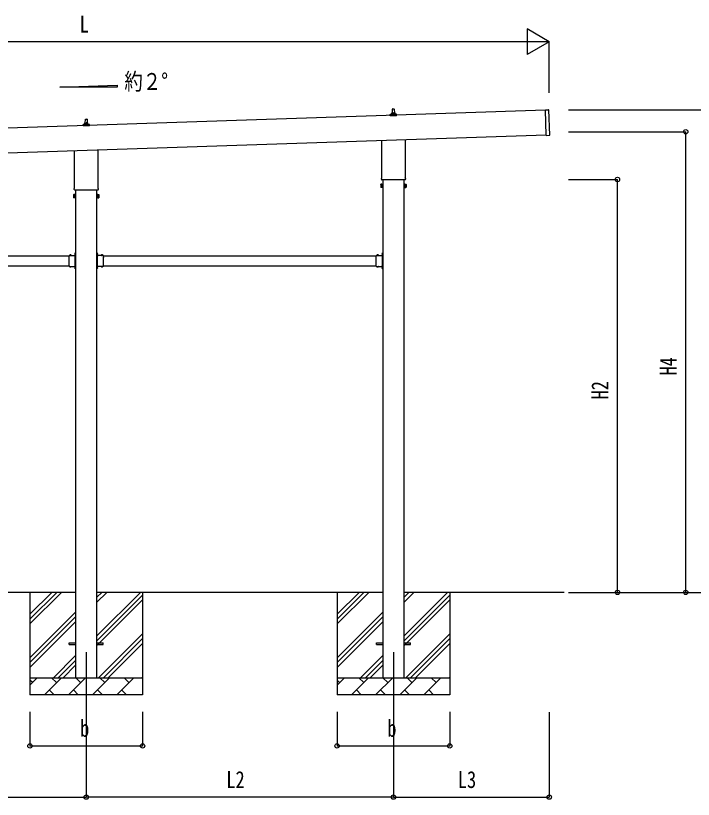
# Model space of a CAD drawing. Units: millimetres, scale not verified. Extents: x -12615 to 12615, y -8910 to 8910.
# Drawn here: x -812 to 3160, y -4977 to -384 of the extents above; entities that cross this region are included whole.
import ezdxf
from ezdxf.enums import TextEntityAlignment as Align

# ---------------------------------------------------------------- set-up
doc = ezdxf.new("R2010")
doc.units = ezdxf.units.MM
doc.header["$LTSCALE"] = 40
for name, color, linetype in [('0-3_YKK_12', 2, 'Continuous'), ('0-4_YKK_13', 4, 'Continuous'), ('0-5_YKK_A1', 4, 'Continuous'), ('0-6_YKK_D', 6, 'Continuous')]:
    doc.layers.add(name, color=color, linetype=linetype)
doc.styles.add('ＭＳ ゴシック', font='')
doc.styles.get('ＭＳ ゴシック').set_extended_font_data('MS Gothic')

msp = doc.modelspace()

# ---------------------------------------------------------------- linework, layer by layer
at = {"layer": '0-3_YKK_12'}
for p, q in [((-397.94, -4114), (-397.94, -4614)), ((1402.06, -4114), (1402.06, -4614))]:
    msp.add_line(p, q, dxfattribs=at)
at = {"layer": '0-4_YKK_13'}
for p, q in [((1383.81, -970.24), (1383.81, -962.53)), ((1384.19, -961.74), (1419.93, -961.74)), ((1384.57, -961.55), (1391.3, -959.92)), ((1391.68, -959.74), (1412.44, -959.74)), ((1392.06, -958.95), (1392.06, -954.74)), ((1393.06, -954.74), (1411.06, -954.74)), ((1396.06, -954.74), (1396.79, -931.21)), ((1397.79, -930.24), (1406.33, -930.24)), ((1407.33, -931.21), (1408.06, -954.74)), ((1412.06, -958.95), (1412.06, -954.74)), ((1419.55, -961.55), (1412.82, -959.92)), ((1420.31, -970.24), (1420.31, -962.53)), ((2292.83, -935.64), (2311.82, -935)), ((2297.83, -1085.55), (2292.83, -935.64)), ((2317.78, -1083.89), (2312.85, -935.97)), ((-403.94, -1014.74), (-403.21, -991.21)), ((-402.21, -990.24), (-393.67, -990.24)), ((-392.67, -991.21), (-391.94, -1014.74)), ((1420.31, -970.24), (1383.81, -970.24)), ((-416.19, -1030.24), (-416.19, -1022.53)), ((-379.69, -1030.24), (-416.19, -1030.24)), ((-415.81, -1021.74), (-380.07, -1021.74)), ((-415.43, -1021.55), (-408.7, -1019.92)), ((-408.32, -1019.74), (-387.56, -1019.74)), ((-407.94, -1018.95), (-407.94, -1014.74)), ((-406.94, -1014.74), (-388.94, -1014.74)), ((-387.94, -1018.95), (-387.94, -1014.74)), ((-380.45, -1021.55), (-387.18, -1019.92)), ((-379.69, -1030.24), (-379.69, -1022.53)), ((2297.83, -1085.55), (2316.82, -1084.92)), ((1333.76, -1334.23), (1333.76, -1114.65)), ((1470.36, -1110.1), (1470.36, -1334.23)), ((-466.24, -1394.23), (-466.24, -1174.65)), ((-329.64, -1170.1), (-329.64, -1394.23)), ((1328.06, -1372.5), (1328.82, -1371.19)), ((1328.06, -1372.5), (1328.06, -1389.5)), ((1335.06, -1376.09), (1328.82, -1376.09)), ((1332.06, -1343), (1332.06, -1337.5)), ((1470, -1346.5), (1334.12, -1346.5)), ((1469.06, -1376.09), (1475.3, -1376.09)), ((1472.06, -1337.5), (1472.06, -1343)), ((1476.06, -1372.5), (1475.3, -1371.19)), ((1476.06, -1372.5), (1476.06, -1389.5)), ((-467.94, -1403), (-467.94, -1397.5)), ((-330, -1406.5), (-465.88, -1406.5)), ((-327.94, -1397.5), (-327.94, -1403)), ((1328.06, -1389.5), (1328.82, -1390.81)), ((1335.06, -1385.91), (1328.82, -1385.91)), ((1335.06, -1390.81), (1328.82, -1390.81)), ((1337.56, -1390.2), (1335.06, -1390.2)), ((1466.56, -1390.2), (1469.06, -1390.2)), ((1469.06, -1385.91), (1475.3, -1385.91)), ((1469.06, -1390.81), (1475.3, -1390.81)), ((1476.06, -1389.5), (1475.3, -1390.81)), ((-471.94, -1432.5), (-471.18, -1431.19)), ((-471.94, -1432.5), (-471.94, -1449.5)), ((-471.94, -1449.5), (-471.18, -1450.81)), ((-464.94, -1436.09), (-471.18, -1436.09)), ((-464.94, -1445.91), (-471.18, -1445.91)), ((-464.94, -1450.81), (-471.18, -1450.81)), ((-462.44, -1450.2), (-464.94, -1450.2)), ((-333.44, -1450.2), (-330.94, -1450.2)), ((-330.94, -1436.09), (-324.7, -1436.09)), ((-330.94, -1445.91), (-324.7, -1445.91)), ((-330.94, -1450.81), (-324.7, -1450.81)), ((-323.94, -1432.5), (-324.7, -1431.19)), ((-323.94, -1449.5), (-324.7, -1450.81)), ((-323.94, -1432.5), (-323.94, -1449.5)), ((-498.44, -1799.29), (-498.44, -1788.9)), ((-498.44, -1788.9), (-462.04, -1788.9)), ((-495.18, -1788.04), (-495.18, -1788.2)), ((-494.48, -1788.9), (-486.41, -1788.9)), ((-491.57, -1788.9), (-492.89, -1786.24)), ((-489.32, -1788.9), (-487.99, -1786.24)), ((-485.71, -1788.04), (-485.71, -1788.2)), ((-466.14, -1781), (-460.44, -1781)), ((-462.44, -1790.5), (-465.44, -1790.5)), ((-462.04, -1779.87), (-464.7, -1778.55)), ((-462.04, -1782.13), (-464.7, -1783.45)), ((-462.9, -1776.27), (-462.74, -1776.27)), ((-462.9, -1785.74), (-462.74, -1785.74)), ((-462.04, -1773.5), (-460.44, -1773.5)), ((-462.04, -1790.46), (-462.04, -1773.5)), ((-462.04, -1776.97), (-462.04, -1785.04)), ((-460.44, -1778), (-462.04, -1778)), ((-462.04, -1779), (-460.44, -1779)), ((-462.04, -1783), (-460.44, -1783)), ((-460.44, -1784), (-462.04, -1784)), ((-333.84, -1773.5), (-335.44, -1773.5)), ((-335.44, -1778), (-333.84, -1778)), ((-333.84, -1779), (-335.44, -1779)), ((-329.74, -1781), (-335.44, -1781)), ((-333.84, -1783), (-335.44, -1783)), ((-335.44, -1784), (-333.84, -1784)), ((-333.84, -1790.46), (-333.84, -1773.5)), ((-333.84, -1776.97), (-333.84, -1785.04)), ((-333.84, -1779.87), (-331.18, -1778.55)), ((-333.84, -1782.13), (-331.18, -1783.45)), ((-297.44, -1788.9), (-333.84, -1788.9)), ((-333.44, -1790.5), (-330.44, -1790.5)), ((-332.98, -1776.27), (-333.14, -1776.27)), ((-332.98, -1785.74), (-333.14, -1785.74)), ((-310.18, -1788.04), (-310.18, -1788.2)), ((-301.41, -1788.9), (-309.48, -1788.9)), ((-306.57, -1788.9), (-307.89, -1786.24)), ((-304.32, -1788.9), (-302.99, -1786.24)), ((-300.71, -1788.04), (-300.71, -1788.2)), ((-297.44, -1799.29), (-297.44, -1788.9)), ((1301.56, -1799.29), (1301.56, -1788.9)), ((1301.56, -1788.9), (1337.96, -1788.9)), ((1304.82, -1788.04), (1304.82, -1788.2)), ((1305.52, -1788.9), (1313.59, -1788.9)), ((1308.43, -1788.9), (1307.11, -1786.24)), ((1310.68, -1788.9), (1312.01, -1786.24)), ((1314.29, -1788.04), (1314.29, -1788.2)), ((1333.86, -1781), (1339.56, -1781)), ((1337.56, -1790.5), (1334.56, -1790.5)), ((1337.96, -1779.87), (1335.3, -1778.55)), ((1337.96, -1782.13), (1335.3, -1783.45)), ((1337.1, -1776.27), (1337.26, -1776.27)), ((1337.1, -1785.74), (1337.26, -1785.74)), ((1337.96, -1773.5), (1339.56, -1773.5)), ((1337.96, -1790.46), (1337.96, -1773.5)), ((1337.96, -1776.97), (1337.96, -1785.04)), ((1339.56, -1778), (1337.96, -1778)), ((1337.96, -1779), (1339.56, -1779)), ((1337.96, -1783), (1339.56, -1783)), ((1339.56, -1784), (1337.96, -1784)), ((-498.44, -1841.29), (-498.44, -1800.71)), ((-462.44, -1799.29), (-462.44, -1792.5)), ((-462.44, -1841.29), (-462.44, -1800.71)), ((-333.44, -1799.29), (-333.44, -1792.5)), ((-333.44, -1841.29), (-333.44, -1800.71)), ((-297.44, -1841.29), (-297.44, -1800.71)), ((1301.56, -1841.29), (1301.56, -1800.71)), ((1337.56, -1799.29), (1337.56, -1792.5)), ((1337.56, -1841.29), (1337.56, -1800.71)), ((-498.44, -1853.1), (-498.44, -1842.71)), ((-498.44, -1853.1), (-462.04, -1853.1)), ((-495.18, -1853.96), (-495.18, -1853.8)), ((-494.48, -1853.1), (-486.41, -1853.1)), ((-491.57, -1853.1), (-492.89, -1855.76)), ((-489.32, -1853.1), (-487.99, -1855.76)), ((-485.71, -1853.96), (-485.71, -1853.8)), ((-465.44, -1851.5), (-462.44, -1851.5)), ((-462.04, -1859.87), (-464.7, -1858.55)), ((-462.04, -1862.13), (-464.7, -1863.45)), ((-462.9, -1856.27), (-462.74, -1856.27)), ((-462.9, -1865.74), (-462.74, -1865.74)), ((-462.44, -1849.5), (-462.44, -1842.71)), ((-462.04, -1868.5), (-462.04, -1851.54)), ((-462.04, -1856.97), (-462.04, -1865.04)), ((-462.04, -1859), (-460.44, -1859)), ((-462.04, -1863), (-460.44, -1863)), ((-462.04, -1868.5), (-460.44, -1868.5)), ((-333.84, -1859), (-335.44, -1859)), ((-333.84, -1863), (-335.44, -1863)), ((-333.84, -1868.5), (-335.44, -1868.5)), ((-333.84, -1868.5), (-333.84, -1851.54)), ((-297.44, -1853.1), (-333.84, -1853.1)), ((-333.84, -1856.97), (-333.84, -1865.04)), ((-333.84, -1859.87), (-331.18, -1858.55)), ((-333.84, -1862.13), (-331.18, -1863.45)), ((-333.44, -1849.5), (-333.44, -1842.71)), ((-330.44, -1851.5), (-333.44, -1851.5)), ((-332.98, -1856.27), (-333.14, -1856.27)), ((-332.98, -1865.74), (-333.14, -1865.74)), ((-310.18, -1853.96), (-310.18, -1853.8)), ((-301.41, -1853.1), (-309.48, -1853.1)), ((-306.57, -1853.1), (-307.89, -1855.76)), ((-304.32, -1853.1), (-302.99, -1855.76)), ((-300.71, -1853.96), (-300.71, -1853.8)), ((-297.44, -1853.1), (-297.44, -1842.71)), ((1301.56, -1853.1), (1301.56, -1842.71)), ((1301.56, -1853.1), (1337.96, -1853.1)), ((1304.82, -1853.96), (1304.82, -1853.8)), ((1305.52, -1853.1), (1313.59, -1853.1)), ((1308.43, -1853.1), (1307.11, -1855.76)), ((1310.68, -1853.1), (1312.01, -1855.76)), ((1314.29, -1853.96), (1314.29, -1853.8)), ((1334.56, -1851.5), (1337.56, -1851.5)), ((1337.96, -1859.87), (1335.3, -1858.55)), ((1337.96, -1862.13), (1335.3, -1863.45)), ((1337.1, -1856.27), (1337.26, -1856.27)), ((1337.1, -1865.74), (1337.26, -1865.74)), ((1337.56, -1849.5), (1337.56, -1842.71)), ((1337.96, -1868.5), (1337.96, -1851.54)), ((1337.96, -1856.97), (1337.96, -1865.04)), ((1337.96, -1859), (1339.56, -1859)), ((1337.96, -1863), (1339.56, -1863)), ((1337.96, -1868.5), (1339.56, -1868.5)), ((-497.94, -4059.5), (-460.44, -4059.5)), ((-497.94, -4068.5), (-497.94, -4059.5)), ((-497.94, -4068.5), (-460.44, -4068.5)), ((-335.44, -4059.5), (-297.94, -4059.5)), ((-335.44, -4068.5), (-297.94, -4068.5)), ((-297.94, -4068.5), (-297.94, -4059.5)), ((1302.06, -4059.5), (1339.56, -4059.5)), ((1302.06, -4068.5), (1302.06, -4059.5)), ((1302.06, -4068.5), (1339.56, -4068.5)), ((1464.56, -4059.5), (1502.06, -4059.5)), ((1464.56, -4068.5), (1502.06, -4068.5)), ((1502.06, -4068.5), (1502.06, -4059.5))]:
    msp.add_line(p, q, dxfattribs=at)
for points in [[(1335.06, -1390.81), (1335.06, -1371.19), (1328.82, -1371.19)], [(1335.06, -1390.2), (1335.06, -1371.8), (1337.56, -1371.8)], [(1469.06, -1390.2), (1469.06, -1371.8), (1466.56, -1371.8)], [(1469.06, -1390.81), (1469.06, -1371.19), (1475.3, -1371.19)], [(-464.94, -1450.81), (-464.94, -1431.19), (-471.18, -1431.19)], [(-464.94, -1450.2), (-464.94, -1431.8), (-462.44, -1431.8)], [(-330.94, -1450.2), (-330.94, -1431.8), (-333.44, -1431.8)], [(-330.94, -1450.81), (-330.94, -1431.19), (-324.7, -1431.19)], [(-462.44, -1792.5), (-465.44, -1792.5), (-465.44, -1788.9)], [(-460.44, -1788.5), (-460.44, -1782.5), (-460.44, -1779.5), (-460.44, -1773.5)], [(-335.44, -1788.5), (-335.44, -1782.5), (-335.44, -1779.5), (-335.44, -1773.5)], [(-333.44, -1792.5), (-330.44, -1792.5), (-330.44, -1788.9)], [(1337.56, -1792.5), (1334.56, -1792.5), (1334.56, -1788.9)], [(1339.56, -1788.5), (1339.56, -1782.5), (1339.56, -1779.5), (1339.56, -1773.5)], [(-462.44, -1849.5), (-465.44, -1849.5), (-465.44, -1853.1)], [(-460.44, -1868.5), (-460.44, -1862.5), (-460.44, -1859.5), (-460.44, -1853.5)], [(-335.44, -1868.5), (-335.44, -1862.5), (-335.44, -1859.5), (-335.44, -1853.5)], [(-333.44, -1849.5), (-330.44, -1849.5), (-330.44, -1853.1)], [(1337.56, -1849.5), (1334.56, -1849.5), (1334.56, -1853.1)], [(1339.56, -1868.5), (1339.56, -1862.5), (1339.56, -1859.5), (1339.56, -1853.5)]]:
    msp.add_lwpolyline(points, dxfattribs=at)
for points in [[(1337.56, -1391.5), (1337.56, -1370.5), (1339.56, -1370.5), (1339.56, -1391.5)], [(1466.56, -1391.5), (1466.56, -1370.5), (1464.56, -1370.5), (1464.56, -1391.5)], [(-462.44, -1451.5), (-462.44, -1430.5), (-460.44, -1430.5), (-460.44, -1451.5)], [(-333.44, -1451.5), (-333.44, -1430.5), (-335.44, -1430.5), (-335.44, -1451.5)]]:
    msp.add_lwpolyline(points, close=True, dxfattribs=at)
for centre, radius, start, end in [((1384.81, -962.53), 1, 103.62699, 180), ((1391.06, -958.95), 1, 283.62699, 0), ((1396.14, -955.37), 4.13, 90, 171.17633), ((1393.06, -955.74), 1, 90, 180), ((1397.79, -931.24), 1, 90, 178.60509), ((1405.39, -954.74), 4.83, 133.60282, 180), ((1398.73, -954.74), 4.83, 0, 46.39718), ((1406.33, -931.24), 1, 1.39491, 90), ((1407.97, -955.37), 4.13, 8.82367, 90), ((1411.06, -955.74), 1, 0, 90), ((1413.06, -958.95), 1, 180, 256.37301), ((1419.31, -962.53), 1, 0, 76.37301), ((2311.85, -936), 1, 1.90915, 91.90915), ((-402.21, -991.24), 1, 90, 178.60509), ((-393.67, -991.24), 1, 1.39491, 90), ((-415.19, -1022.53), 1, 103.62699, 180), ((-408.94, -1018.95), 1, 283.62699, 0), ((-403.86, -1015.37), 4.13, 90, 171.17633), ((-406.94, -1015.74), 1, 90, 180), ((-394.61, -1014.74), 4.83, 133.60282, 180), ((-401.27, -1014.74), 4.83, 0, 46.39718), ((-392.03, -1015.37), 4.13, 8.82367, 90), ((-388.94, -1015.74), 1, 0, 90), ((-386.94, -1018.95), 1, 180, 256.37301), ((-380.69, -1022.53), 1, 0, 76.37301), ((2316.78, -1083.92), 1, 271.90915, 1.90915), ((1332.4, -1373.64), 4.34, 145.61575, 214.38425), ((1344.3, -1381), 16.24, 162.41205, 197.58795), ((1336.06, -1337.5), 4, 125.09963, 180), ((1336.06, -1343), 4, 180, 194.47751), ((1336.06, -1343), 4, 194.47751, 241.04498), ((1468.06, -1343), 4, 298.95502, 345.52249), ((1468.06, -1337.5), 4, 0, 54.90037), ((1468.06, -1343), 4, 345.52249, 0), ((1471.71, -1373.64), 4.34, 325.61575, 34.38425), ((1459.82, -1381), 16.24, 342.41205, 17.58795), ((-463.94, -1397.5), 4, 125.09963, 180), ((-463.94, -1403), 4, 180, 194.47751), ((-463.94, -1403), 4, 194.47751, 241.04498), ((-331.94, -1403), 4, 298.95502, 345.52249), ((-331.94, -1397.5), 4, 0, 54.90037), ((-331.94, -1403), 4, 345.52249, 0), ((1332.4, -1388.36), 4.34, 145.61575, 214.38425), ((1471.71, -1388.36), 4.34, 325.61575, 34.38425), ((-467.6, -1433.64), 4.34, 145.61575, 214.38425), ((-467.6, -1448.36), 4.34, 145.61575, 214.38425), ((-455.7, -1441), 16.24, 162.41205, 197.58795), ((-328.29, -1433.64), 4.34, 325.61575, 34.38425), ((-340.18, -1441), 16.24, 342.41205, 17.58795), ((-328.29, -1448.36), 4.34, 325.61575, 34.38425), ((-494.48, -1788.2), 0.7, 180, 270), ((-494.31, -1788.04), 0.862, 129.12355, 180), ((-490.44, -1792.8), 7, 90, 129.12355), ((-490.44, -1792.8), 7, 50.87645, 90), ((-486.41, -1788.2), 0.7, 270, 0), ((-486.57, -1788.04), 0.862, 0, 50.87645), ((-458.14, -1781), 7, 140.87645, 180), ((-458.14, -1781), 7, 180, 219.12355), ((-462.9, -1777.13), 0.862, 90, 140.87645), ((-462.9, -1784.87), 0.862, 219.12355, 270), ((-462.74, -1776.97), 0.7, 0, 90), ((-462.74, -1785.04), 0.7, 270, 0), ((-462.44, -1788.5), 2, 270, 0), ((-333.44, -1788.5), 2, 180, 270), ((-333.14, -1776.97), 0.7, 90, 180), ((-333.14, -1785.04), 0.7, 180, 270), ((-332.98, -1777.13), 0.862, 39.12355, 90), ((-332.98, -1784.87), 0.862, 270, 320.87645), ((-337.74, -1781), 7, 0, 39.12355), ((-337.74, -1781), 7, 320.87645, 0), ((-309.48, -1788.2), 0.7, 180, 270), ((-309.31, -1788.04), 0.862, 129.12355, 180), ((-305.44, -1792.8), 7, 90, 129.12355), ((-305.44, -1792.8), 7, 50.87645, 90), ((-301.41, -1788.2), 0.7, 270, 0), ((-301.57, -1788.04), 0.862, 0, 50.87645), ((1305.52, -1788.2), 0.7, 180, 270), ((1305.69, -1788.04), 0.862, 129.12355, 180), ((1309.56, -1792.8), 7, 90, 129.12355), ((1309.56, -1792.8), 7, 50.87645, 90), ((1313.59, -1788.2), 0.7, 270, 0), ((1313.43, -1788.04), 0.862, 0, 50.87645), ((1341.86, -1781), 7, 140.87645, 180), ((1341.86, -1781), 7, 180, 219.12355), ((1337.1, -1777.13), 0.862, 90, 140.87645), ((1337.1, -1784.87), 0.862, 219.12355, 270), ((1337.26, -1776.97), 0.7, 0, 90), ((1337.26, -1785.04), 0.7, 270, 0), ((1337.56, -1788.5), 2, 270, 0), ((-499.14, -1800), 1, 314.427, 45.573), ((-461.74, -1800), 1, 134.427, 225.573), ((-334.14, -1800), 1, 314.427, 45.573), ((-296.74, -1800), 1, 134.427, 225.573), ((1300.86, -1800), 1, 314.427, 45.573), ((1338.26, -1800), 1, 134.427, 225.573), ((-499.14, -1842), 1, 314.427, 45.573), ((-494.48, -1853.8), 0.7, 90, 180), ((-494.31, -1853.96), 0.862, 180, 230.87645), ((-490.44, -1849.2), 7, 230.87645, 270), ((-490.44, -1849.2), 7, 270, 309.12355), ((-486.41, -1853.8), 0.7, 0, 90), ((-486.57, -1853.96), 0.862, 309.12355, 0), ((-458.14, -1861), 7, 140.87645, 180), ((-458.14, -1861), 7, 180, 219.12355), ((-462.9, -1857.13), 0.862, 90, 140.87645), ((-462.9, -1864.87), 0.862, 219.12355, 270), ((-461.74, -1842), 1, 134.427, 225.573), ((-462.74, -1856.97), 0.7, 0, 90), ((-462.74, -1865.04), 0.7, 270, 0), ((-462.44, -1853.5), 2, 0, 90), ((-333.44, -1853.5), 2, 90, 180), ((-333.14, -1856.97), 0.7, 90, 180), ((-333.14, -1865.04), 0.7, 180, 270), ((-334.14, -1842), 1, 314.427, 45.573), ((-332.98, -1857.13), 0.862, 39.12355, 90), ((-332.98, -1864.87), 0.862, 270, 320.87645), ((-337.74, -1861), 7, 0, 39.12355), ((-337.74, -1861), 7, 320.87645, 0), ((-309.48, -1853.8), 0.7, 90, 180), ((-309.31, -1853.96), 0.862, 180, 230.87645), ((-305.44, -1849.2), 7, 230.87645, 270), ((-305.44, -1849.2), 7, 270, 309.12355), ((-301.41, -1853.8), 0.7, 0, 90), ((-301.57, -1853.96), 0.862, 309.12355, 0), ((-296.74, -1842), 1, 134.427, 225.573), ((1300.86, -1842), 1, 314.427, 45.573), ((1305.52, -1853.8), 0.7, 90, 180), ((1305.69, -1853.96), 0.862, 180, 230.87645), ((1309.56, -1849.2), 7, 230.87645, 270), ((1309.56, -1849.2), 7, 270, 309.12355), ((1313.59, -1853.8), 0.7, 0, 90), ((1313.43, -1853.96), 0.862, 309.12355, 0), ((1341.86, -1861), 7, 140.87645, 180), ((1341.86, -1861), 7, 180, 219.12355), ((1337.1, -1857.13), 0.862, 90, 140.87645), ((1337.1, -1864.87), 0.862, 219.12355, 270), ((1338.26, -1842), 1, 134.427, 225.573), ((1337.26, -1856.97), 0.7, 0, 90), ((1337.26, -1865.04), 0.7, 270, 0), ((1337.56, -1853.5), 2, 0, 90)]:
    msp.add_arc(centre, radius, start, end, dxfattribs=at)
at = {"layer": '0-5_YKK_A1'}
for p, q in [((-553.26, -803.81), (-217.26, -791.4)), ((-217.26, -803.81), (-553.26, -803.81)), ((-217.26, -791.4), (-217.26, -803.81)), ((2292.9, -937.63), (-3099.17, -1117.34)), ((-3094.34, -1262.26), (2297.73, -1082.52)), ((1339.56, -1346.5), (1339.56, -4264)), ((1464.56, -4264), (1464.56, -1346.5)), ((-460.44, -1406.5), (-460.44, -4264)), ((-335.44, -4264), (-335.44, -1406.5)), ((-2097.44, -1791), (-498.44, -1791)), ((-297.44, -1791), (1301.56, -1791)), ((-2097.44, -1851), (-498.44, -1851)), ((-465.44, -1851), (-460.94, -1851)), ((-330.44, -1851), (-334.94, -1851)), ((-297.44, -1851), (1301.56, -1851)), ((1334.56, -1851), (1339.06, -1851)), ((-460.44, -3764), (-2135.44, -3764)), ((-727.94, -3764), (-727.94, -4364)), ((-727.94, -3949.05), (-542.89, -3764)), ((-727.94, -3920.77), (-571.17, -3764)), ((-727.94, -3892.48), (-599.46, -3764)), ((1339.56, -3764), (-335.44, -3764)), ((-335.44, -4019.1), (-80.34, -3764)), ((-335.44, -3821.11), (-278.33, -3764)), ((-335.44, -3792.82), (-306.62, -3764)), ((-67.94, -3764), (-67.94, -4364)), ((1072.06, -3764), (1072.06, -4364)), ((1072.06, -3949.05), (1257.11, -3764)), ((1072.06, -3920.77), (1228.83, -3764)), ((1072.06, -3892.48), (1200.54, -3764)), ((2402.94, -3764), (1464.56, -3764)), ((1464.56, -4019.1), (1719.66, -3764)), ((1464.56, -3821.11), (1521.67, -3764)), ((1464.56, -3792.82), (1493.38, -3764)), ((1732.06, -3764), (1732.06, -4364)), ((-335.44, -4047.38), (-67.94, -3779.88)), ((-335.44, -4075.67), (-67.94, -3808.17)), ((1464.56, -4047.38), (1732.06, -3779.88)), ((1464.56, -4075.67), (1732.06, -3808.17)), ((-727.94, -4147.04), (-460.44, -3879.54)), ((1072.06, -4147.04), (1339.56, -3879.54)), ((-727.94, -4175.32), (-460.44, -3907.82)), ((-727.94, -4203.61), (-460.44, -3936.11)), ((1072.06, -4175.32), (1339.56, -3907.82)), ((1072.06, -4203.61), (1339.56, -3936.11)), ((-325.78, -4264), (-67.94, -4006.16)), ((-297.5, -4264), (-67.94, -4034.44)), ((1474.22, -4264), (1732.06, -4006.16)), ((1502.5, -4264), (1732.06, -4034.44)), ((-269.21, -4264), (-67.94, -4062.73)), ((1530.79, -4264), (1732.06, -4062.73)), ((-590.34, -4264), (-460.44, -4134.1)), ((-562.06, -4264), (-460.44, -4162.38)), ((1209.66, -4264), (1339.56, -4134.1)), ((1237.94, -4264), (1339.56, -4162.38)), ((-533.77, -4264), (-460.44, -4190.67)), ((1266.23, -4264), (1339.56, -4190.67)), ((-727.94, -4264), (-67.94, -4264)), ((-727.94, -4306.89), (-685.05, -4264)), ((-643.63, -4364), (-543.63, -4264)), ((-572.18, -4292.55), (-600.73, -4264)), ((-502.2, -4364), (-402.2, -4264)), ((-430.76, -4292.55), (-459.31, -4264)), ((-360.78, -4364), (-260.78, -4264)), ((-289.34, -4292.55), (-317.89, -4264)), ((-219.36, -4364), (-119.36, -4264)), ((-147.92, -4292.55), (-176.47, -4264)), ((-71.22, -4264), (-67.94, -4260.72)), ((1072.06, -4264), (1732.06, -4264)), ((1072.06, -4306.89), (1114.95, -4264)), ((1156.37, -4364), (1256.37, -4264)), ((1227.82, -4292.55), (1199.27, -4264)), ((1297.8, -4364), (1397.8, -4264)), ((1369.24, -4292.55), (1340.69, -4264)), ((1439.22, -4364), (1539.22, -4264)), ((1510.66, -4292.55), (1482.11, -4264)), ((1580.64, -4364), (1680.64, -4264)), ((1652.08, -4292.55), (1623.53, -4264)), ((1728.78, -4264), (1732.06, -4260.72)), ((-713.6, -4292.55), (-727.94, -4278.21)), ((1086.4, -4292.55), (1072.06, -4278.21)), ((-615.07, -4335.45), (-586.52, -4364)), ((-473.65, -4335.45), (-445.1, -4364)), ((-332.23, -4335.45), (-303.68, -4364)), ((-190.81, -4335.45), (-162.26, -4364)), ((1184.93, -4335.45), (1213.48, -4364)), ((1326.35, -4335.45), (1354.9, -4364)), ((1467.77, -4335.45), (1496.32, -4364)), ((1609.19, -4335.45), (1637.74, -4364)), ((-67.94, -4364), (-727.94, -4364)), ((1732.06, -4364), (1072.06, -4364))]:
    msp.add_line(p, q, dxfattribs=at)
for points in [[(-465.44, -1791), (-460.94, -1791), (-460.94, -1851)], [(-330.44, -1791), (-334.94, -1791), (-334.94, -1851)], [(1334.56, -1791), (1339.06, -1791), (1339.06, -1851)]]:
    msp.add_lwpolyline(points, dxfattribs=at)
at = {"layer": '0-6_YKK_D'}
for p, q in [((2315.21, -536.55), (2185.3, -461.55)), ((2185.3, -461.55), (2185.3, -611.55)), ((2165.21, -536.55), (-2966.64, -536.55)), ((2315.21, -536.55), (2055.4, -536.55)), ((2315.21, -536.55), (2185.3, -611.55)), ((2315.21, -836.84), (2315.21, -535.55)), ((2429.09, -936.55), (3516.21, -936.55)), ((2429.09, -1064), (3116.21, -1064)), ((3115.21, -3764), (3115.21, -1064)), ((2429.09, -1344), (2716.21, -1344)), ((2715.21, -3764), (2715.21, -1344)), ((2429.09, -3764), (2716.21, -3764)), ((2429.09, -3764), (3516.21, -3764)), ((2430.09, -3764), (3116.21, -3764)), ((-727.94, -4464), (-727.94, -4665)), ((-67.94, -4464), (-67.94, -4665)), ((1072.06, -4464), (1072.06, -4665)), ((1732.06, -4464), (1732.06, -4665)), ((2315.21, -4465), (2315.21, -4965)), ((-397.94, -4615), (-397.94, -4965)), ((-397.94, -4615), (-397.94, -4965)), ((1402.06, -4615), (1402.06, -4965)), ((1402.06, -4615), (1402.06, -4965)), ((-727.94, -4664), (-67.94, -4664)), ((1072.06, -4664), (1732.06, -4664)), ((-2197.94, -4964), (-397.94, -4964)), ((1402.06, -4964), (-397.94, -4964)), ((1402.06, -4964), (2315.21, -4964))]:
    msp.add_line(p, q, dxfattribs=at)
for centre in [(3115.21, -1064), (2715.21, -1344), (2715.21, -3764), (3115.21, -3764), (-727.94, -4664), (-67.94, -4664), (1072.06, -4664), (1732.06, -4664), (-397.94, -4964), (-397.94, -4964), (1402.06, -4964), (1402.06, -4964), (2315.21, -4964)]:
    msp.add_circle(centre, 12.75, dxfattribs=at)

# ---------------------------------------------------------------- texts
at = {"layer": '0-5_YKK_A1', "style": 'ＭＳ ゴシック', "width": 0.8}
msp.add_text('約２°', height=98.97, dxfattribs=at).set_placement((-174.58, -848.75), align=Align.BOTTOM_LEFT)
at = {"layer": '0-6_YKK_D', "style": 'ＭＳ ゴシック', "width": 0.8}
for s, p in [('L', (-436.71, -512.55)), ('b', (-433.94, -4640)), ('b', (1366.06, -4640)), ('L2', (422.86, -4940)), ('L3', (1779.43, -4940))]:
    msp.add_text(s, height=98.97, dxfattribs=at).set_placement(p, align=Align.BOTTOM_LEFT)
for s, p in [('H4', (3091.21, -2493.2)), ('H2', (2691.21, -2633.2))]:
    msp.add_text(s, height=98.97, rotation=90, dxfattribs=at).set_placement(p, align=Align.BOTTOM_LEFT)

doc.saveas('drawing.dxf')
